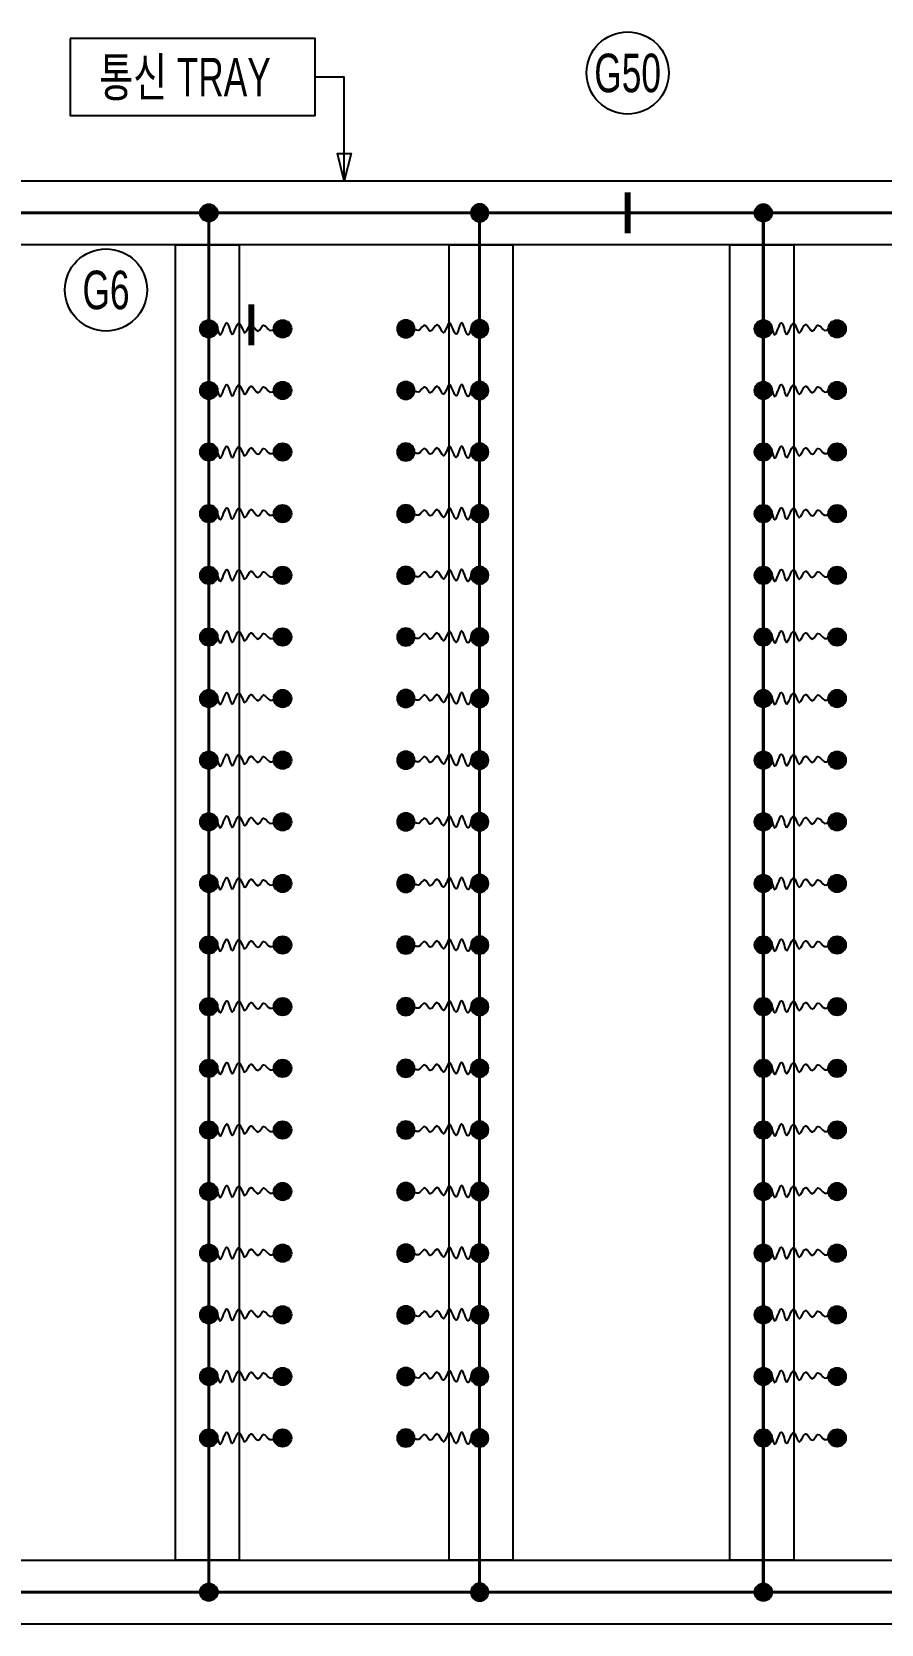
# Model space of a CAD drawing. Header units: millimetres. Extents: x -120884 to 122161, y 4425 to 84147.
# Drawn here: x 53321 to 61591, y 52614 to 68118 of the extents above; entities that cross this region are included whole.
import ezdxf
from ezdxf.enums import TextEntityAlignment as Align

# ---------------------------------------------------------------- set-up
doc = ezdxf.new("R2010")
doc.units = ezdxf.units.MM
doc.header["$LTSCALE"] = 150
doc.set_wipeout_variables(frame=1)
doc.linetypes.add('D1', pattern=[3, 1, -1, 1])
for name, color, linetype in [('-----21 Embeded Wire in Ceiling or Wall_전기', 3, 'Continuous'), ('-----27 Communication Cable Tray', 2, 'Continuous'), ('-----29 Indicator', 1, 'Continuous'), ('-----30 Text', 2, 'Continuous')]:
    doc.layers.add(name, color=color, linetype=linetype)
doc.styles.add('ELEC', font='')
doc.styles.get('ELEC').set_extended_font_data('Dotum')

# ---------------------------------------------------------------- blocks, each defined once
blk = doc.blocks.new('A$C10f95c32')
h = blk.add_hatch(color=0)
edge = h.paths.add_edge_path()
edge.add_arc((64.00719340983778, 64.00719340983778), 64.0071934098378, 720.0000000000341, 1080.000000000034, ccw=False)
at = {"color": 0}
blk.add_circle((64.00719340983778, 64.00719340983778), 64.0071934098378, dxfattribs=at)

msp = doc.modelspace()

# ---------------------------------------------------------------- linework, layer by layer
at = {"layer": '-----21 Embeded Wire in Ceiling or Wall_전기', "linetype": 'D1', "ltscale": 0.5, "const_width": 30, "elevation": 6.03217089559932e-10}
msp.add_lwpolyline([(26350.35005101397, 52925.34452873934), (86374.36405589487, 52925.34452873934), (86374.36405589487, 66354.73008716758), (26350.35005101397, 66354.73008716758)], close=True, dxfattribs=at)
for points in [[(55043.73223007194, 66354.73008716758), (55043.73223007194, 52925.34452873934)], [(57680.9849033365, 66354.73008716758), (57680.9849033365, 52925.34452873934)], [(60443.73223007194, 66354.73008716758), (60443.73223007194, 52925.34452873934)]]:
    msp.add_lwpolyline(points, dxfattribs=at)
at = {"layer": '-----21 Embeded Wire in Ceiling or Wall_전기'}
for points in [[(55043.73223007194, 65226.22074930242), (55097.40616556958, 65285.05277752626), (55156.54135180594, 65167.56806085177), (55220.43901685093, 65284.37394351012), (55271.4184258974, 65173.6794242725), (55338.711967818, 65280.29908213805), (55395.81014362679, 65188.62027309102), (55456.30677480719, 65266.7168299894), (55523.6003167278, 65204.2390272881), (55575.93859222371, 65261.28430058493), (55639.32571541358, 65211.03108199994), (55722.93339020715, 65240.23208834586), (55762.35856669492, 65226.22074930242)], [(57680.9849033365, 65226.22074930242), (57627.31096783886, 65285.05277752626), (57568.17578160251, 65167.56806085177), (57504.27811655751, 65284.37394351012), (57453.29870751104, 65173.6794242725), (57386.00516559044, 65280.29908213805), (57328.90698978165, 65188.62027309102), (57268.41035860125, 65266.7168299894), (57201.11681668065, 65204.2390272881), (57148.77854118473, 65261.28430058493), (57085.39141799486, 65211.03108199994), (57001.78374320129, 65240.23208834586), (56962.35856671352, 65226.22074930242)], [(60443.73223007194, 65226.22074930242), (60497.40616556958, 65285.05277752626), (60556.54135180594, 65167.56806085177), (60620.43901685093, 65284.37394351012), (60671.4184258974, 65173.6794242725), (60738.711967818, 65280.29908213805), (60795.81014362679, 65188.62027309102), (60856.30677480719, 65266.7168299894), (60923.6003167278, 65204.2390272881), (60975.93859222371, 65261.28430058493), (61039.32571541358, 65211.03108199994), (61122.93339020715, 65240.23208834586), (61162.35856669492, 65226.22074930242)], [(55043.73223007936, 64626.22074930251), (55097.40616557701, 64685.05277752635), (55156.54135181336, 64567.56806085186), (55220.43901685835, 64684.3739435102), (55271.41842590482, 64573.67942427259), (55338.71196782542, 64680.29908213814), (55395.81014363421, 64588.6202730911), (55456.30677481461, 64666.71682998948), (55523.60031673522, 64604.23902728819), (55575.93859223113, 64661.28430058502), (55639.325715421, 64611.03108200003), (55722.93339021457, 64640.23208834595), (55762.35856670234, 64626.22074930251)], [(57680.98490332908, 64626.22074930251), (57627.31096783144, 64685.05277752635), (57568.17578159508, 64567.56806085186), (57504.27811655009, 64684.3739435102), (57453.29870750362, 64573.67942427259), (57386.00516558302, 64680.29908213814), (57328.90698977423, 64588.6202730911), (57268.41035859383, 64666.71682998948), (57201.11681667322, 64604.23902728819), (57148.77854117731, 64661.28430058502), (57085.39141798744, 64611.03108200003), (57001.78374319387, 64640.23208834595), (56962.3585667061, 64626.22074930251)], [(60443.73223007936, 64626.22074930251), (60497.40616557701, 64685.05277752635), (60556.54135181336, 64567.56806085186), (60620.43901685835, 64684.3739435102), (60671.41842590482, 64573.67942427259), (60738.71196782542, 64680.29908213814), (60795.81014363421, 64588.6202730911), (60856.30677481461, 64666.71682998948), (60923.60031673522, 64604.23902728819), (60975.93859223113, 64661.28430058502), (61039.325715421, 64611.03108200003), (61122.93339021457, 64640.23208834595), (61162.35856670234, 64626.22074930251)], [(55043.73223008678, 64026.22074930259), (55097.40616558443, 64085.05277752643), (55156.54135182078, 63967.56806085195), (55220.43901686577, 64084.37394351029), (55271.41842591224, 63973.67942427268), (55338.71196783285, 64080.29908213823), (55395.81014364163, 63988.62027309119), (55456.30677482203, 64066.71682998957), (55523.60031674264, 64004.23902728828), (55575.93859223856, 64061.2843005851), (55639.32571542842, 64011.03108200012), (55722.933390222, 64040.23208834603), (55762.35856670977, 64026.22074930259)], [(57680.98490332166, 64026.22074930259), (57627.31096782401, 64085.05277752643), (57568.17578158766, 63967.56806085195), (57504.27811654267, 64084.37394351029), (57453.2987074962, 63973.67942427268), (57386.0051655756, 64080.29908213823), (57328.90698976681, 63988.62027309119), (57268.41035858641, 64066.71682998957), (57201.1168166658, 64004.23902728828), (57148.77854116989, 64061.2843005851), (57085.39141798002, 64011.03108200012), (57001.78374318645, 64040.23208834603), (56962.35856669868, 64026.22074930259)], [(60443.73223008678, 64026.22074930259), (60497.40616558443, 64085.05277752643), (60556.54135182078, 63967.56806085195), (60620.43901686577, 64084.37394351029), (60671.41842591224, 63973.67942427268), (60738.71196783285, 64080.29908213823), (60795.81014364163, 63988.62027309119), (60856.30677482203, 64066.71682998957), (60923.60031674264, 64004.23902728828), (60975.93859223856, 64061.2843005851), (61039.32571542842, 64011.03108200012), (61122.933390222, 64040.23208834603), (61162.35856670977, 64026.22074930259)], [(55043.73223008492, 63426.22074930257), (55097.40616558256, 63485.05277752641), (55156.54135181892, 63367.56806085193), (55220.43901686391, 63484.37394351027), (55271.41842591038, 63373.67942427265), (55338.71196783098, 63480.2990821382), (55395.81014363977, 63388.62027309117), (55456.30677482017, 63466.71682998955), (55523.60031674078, 63404.23902728825), (55575.93859223669, 63461.28430058508), (55639.32571542656, 63411.0310820001), (55722.93339022013, 63440.23208834601), (55762.3585667079, 63426.22074930257)], [(57680.98490332352, 63426.22074930257), (57627.31096782588, 63485.05277752641), (57568.17578158953, 63367.56806085193), (57504.27811654453, 63484.37394351027), (57453.29870749806, 63373.67942427265), (57386.00516557746, 63480.2990821382), (57328.90698976867, 63388.62027309117), (57268.41035858827, 63466.71682998955), (57201.11681666767, 63404.23902728825), (57148.77854117175, 63461.28430058508), (57085.39141798188, 63411.0310820001), (57001.78374318831, 63440.23208834601), (56962.35856670054, 63426.22074930257)], [(60443.73223008492, 63426.22074930257), (60497.40616558256, 63485.05277752641), (60556.54135181892, 63367.56806085193), (60620.43901686391, 63484.37394351027), (60671.41842591038, 63373.67942427265), (60738.71196783098, 63480.2990821382), (60795.81014363977, 63388.62027309117), (60856.30677482017, 63466.71682998955), (60923.60031674078, 63404.23902728825), (60975.93859223669, 63461.28430058508), (61039.32571542656, 63411.0310820001), (61122.93339022013, 63440.23208834601), (61162.3585667079, 63426.22074930257)], [(55043.73223008306, 62826.22074930255), (55097.4061655807, 62885.05277752639), (55156.54135181705, 62767.5680608519), (55220.43901686204, 62884.37394351025), (55271.41842590852, 62773.67942427263), (55338.71196782912, 62880.29908213818), (55395.81014363791, 62788.62027309115), (55456.30677481831, 62866.71682998953), (55523.60031673891, 62804.23902728823), (55575.93859223483, 62861.28430058506), (55639.3257154247, 62811.03108200007), (55722.93339021827, 62840.23208834599), (55762.35856670604, 62826.22074930255)], [(57680.98490332538, 62826.22074930255), (57627.31096782774, 62885.05277752639), (57568.17578159139, 62767.5680608519), (57504.2781165464, 62884.37394351025), (57453.29870749993, 62773.67942427263), (57386.00516557932, 62880.29908213818), (57328.90698977053, 62788.62027309115), (57268.41035859013, 62866.71682998953), (57201.11681666953, 62804.23902728823), (57148.77854117361, 62861.28430058506), (57085.39141798374, 62811.03108200007), (57001.78374319017, 62840.23208834599), (56962.3585667024, 62826.22074930255)], [(60443.73223008306, 62826.22074930255), (60497.4061655807, 62885.05277752639), (60556.54135181705, 62767.5680608519), (60620.43901686204, 62884.37394351025), (60671.41842590852, 62773.67942427263), (60738.71196782912, 62880.29908213818), (60795.81014363791, 62788.62027309115), (60856.30677481831, 62866.71682998953), (60923.60031673891, 62804.23902728823), (60975.93859223483, 62861.28430058506), (61039.3257154247, 62811.03108200007), (61122.93339021827, 62840.23208834599), (61162.35856670604, 62826.22074930255)], [(55043.73223008119, 62226.22074930253), (55097.40616557884, 62285.05277752637), (55156.54135181519, 62167.56806085188), (55220.43901686018, 62284.37394351023), (55271.41842590665, 62173.67942427261), (55338.71196782726, 62280.29908213816), (55395.81014363604, 62188.62027309112), (55456.30677481645, 62266.71682998951), (55523.60031673705, 62204.23902728821), (55575.93859223297, 62261.28430058504), (55639.32571542283, 62211.03108200005), (55722.93339021641, 62240.23208834597), (55762.35856670418, 62226.22074930253)], [(57680.98490332725, 62226.22074930253), (57627.3109678296, 62285.05277752637), (57568.17578159325, 62167.56806085188), (57504.27811654826, 62284.37394351023), (57453.29870750179, 62173.67942427261), (57386.00516558118, 62280.29908213816), (57328.9069897724, 62188.62027309112), (57268.41035859199, 62266.71682998951), (57201.11681667139, 62204.23902728821), (57148.77854117547, 62261.28430058504), (57085.39141798561, 62211.03108200005), (57001.78374319203, 62240.23208834597), (56962.35856670426, 62226.22074930253)], [(60443.73223008119, 62226.22074930253), (60497.40616557884, 62285.05277752637), (60556.54135181519, 62167.56806085188), (60620.43901686018, 62284.37394351023), (60671.41842590665, 62173.67942427261), (60738.71196782726, 62280.29908213816), (60795.81014363604, 62188.62027309112), (60856.30677481645, 62266.71682998951), (60923.60031673705, 62204.23902728821), (60975.93859223297, 62261.28430058504), (61039.32571542283, 62211.03108200005), (61122.93339021641, 62240.23208834597), (61162.35856670418, 62226.22074930253)], [(55043.73223007933, 61626.22074930251), (55097.40616557698, 61685.05277752635), (55156.54135181333, 61567.56806085186), (55220.43901685832, 61684.3739435102), (55271.41842590479, 61573.67942427259), (55338.71196782539, 61680.29908213814), (55395.81014363418, 61588.6202730911), (55456.30677481458, 61666.71682998948), (55523.60031673519, 61604.23902728819), (55575.9385922311, 61661.28430058502), (55639.32571542097, 61611.03108200003), (55722.93339021454, 61640.23208834595), (55762.35856670231, 61626.22074930251)], [(57680.98490332911, 61626.22074930251), (57627.31096783146, 61685.05277752635), (57568.17578159511, 61567.56806085186), (57504.27811655012, 61684.3739435102), (57453.29870750365, 61573.67942427259), (57386.00516558305, 61680.29908213814), (57328.90698977426, 61588.6202730911), (57268.41035859386, 61666.71682998948), (57201.11681667325, 61604.23902728819), (57148.77854117734, 61661.28430058502), (57085.39141798747, 61611.03108200003), (57001.7837431939, 61640.23208834595), (56962.35856670613, 61626.22074930251)], [(60443.73223007933, 61626.22074930251), (60497.40616557698, 61685.05277752635), (60556.54135181333, 61567.56806085186), (60620.43901685832, 61684.3739435102), (60671.41842590479, 61573.67942427259), (60738.71196782539, 61680.29908213814), (60795.81014363418, 61588.6202730911), (60856.30677481458, 61666.71682998948), (60923.60031673519, 61604.23902728819), (60975.9385922311, 61661.28430058502), (61039.32571542097, 61611.03108200003), (61122.93339021454, 61640.23208834595), (61162.35856670231, 61626.22074930251)], [(55043.73223007933, 61026.22074930251), (55097.40616557698, 61085.05277752635), (55156.54135181333, 60967.56806085186), (55220.43901685832, 61084.3739435102), (55271.41842590479, 60973.67942427259), (55338.71196782539, 61080.29908213814), (55395.81014363418, 60988.6202730911), (55456.30677481458, 61066.71682998948), (55523.60031673519, 61004.23902728819), (55575.9385922311, 61061.28430058502), (55639.32571542097, 61011.03108200003), (55722.93339021454, 61040.23208834595), (55762.35856670231, 61026.22074930251)], [(57680.98490332911, 61026.22074930251), (57627.31096783146, 61085.05277752635), (57568.17578159511, 60967.56806085186), (57504.27811655012, 61084.3739435102), (57453.29870750365, 60973.67942427259), (57386.00516558305, 61080.29908213814), (57328.90698977426, 60988.6202730911), (57268.41035859386, 61066.71682998948), (57201.11681667325, 61004.23902728819), (57148.77854117734, 61061.28430058502), (57085.39141798747, 61011.03108200003), (57001.7837431939, 61040.23208834595), (56962.35856670613, 61026.22074930251)], [(60443.73223007933, 61026.22074930251), (60497.40616557698, 61085.05277752635), (60556.54135181333, 60967.56806085186), (60620.43901685832, 61084.3739435102), (60671.41842590479, 60973.67942427259), (60738.71196782539, 61080.29908213814), (60795.81014363418, 60988.6202730911), (60856.30677481458, 61066.71682998948), (60923.60031673519, 61004.23902728819), (60975.9385922311, 61061.28430058502), (61039.32571542097, 61011.03108200003), (61122.93339021454, 61040.23208834595), (61162.35856670231, 61026.22074930251)], [(55043.73223007933, 60426.22074930251), (55097.40616557698, 60485.05277752635), (55156.54135181333, 60367.56806085186), (55220.43901685832, 60484.3739435102), (55271.41842590479, 60373.67942427259), (55338.71196782539, 60480.29908213814), (55395.81014363418, 60388.6202730911), (55456.30677481458, 60466.71682998948), (55523.60031673519, 60404.23902728819), (55575.9385922311, 60461.28430058502), (55639.32571542097, 60411.03108200003), (55722.93339021454, 60440.23208834595), (55762.35856670231, 60426.22074930251)], [(57680.98490332911, 60426.22074930251), (57627.31096783146, 60485.05277752635), (57568.17578159511, 60367.56806085186), (57504.27811655012, 60484.3739435102), (57453.29870750365, 60373.67942427259), (57386.00516558305, 60480.29908213814), (57328.90698977426, 60388.6202730911), (57268.41035859386, 60466.71682998948), (57201.11681667325, 60404.23902728819), (57148.77854117734, 60461.28430058502), (57085.39141798747, 60411.03108200003), (57001.7837431939, 60440.23208834595), (56962.35856670613, 60426.22074930251)], [(60443.73223007933, 60426.22074930251), (60497.40616557698, 60485.05277752635), (60556.54135181333, 60367.56806085186), (60620.43901685832, 60484.3739435102), (60671.41842590479, 60373.67942427259), (60738.71196782539, 60480.29908213814), (60795.81014363418, 60388.6202730911), (60856.30677481458, 60466.71682998948), (60923.60031673519, 60404.23902728819), (60975.9385922311, 60461.28430058502), (61039.32571542097, 60411.03108200003), (61122.93339021454, 60440.23208834595), (61162.35856670231, 60426.22074930251)], [(55043.73223007933, 59826.22074930251), (55097.40616557698, 59885.05277752635), (55156.54135181333, 59767.56806085186), (55220.43901685832, 59884.3739435102), (55271.41842590479, 59773.67942427259), (55338.71196782539, 59880.29908213814), (55395.81014363418, 59788.6202730911), (55456.30677481458, 59866.71682998948), (55523.60031673519, 59804.23902728819), (55575.9385922311, 59861.28430058502), (55639.32571542097, 59811.03108200003), (55722.93339021454, 59840.23208834595), (55762.35856670231, 59826.22074930251)], [(57680.98490332911, 59826.22074930251), (57627.31096783146, 59885.05277752635), (57568.17578159511, 59767.56806085186), (57504.27811655012, 59884.3739435102), (57453.29870750365, 59773.67942427259), (57386.00516558305, 59880.29908213814), (57328.90698977426, 59788.6202730911), (57268.41035859386, 59866.71682998948), (57201.11681667325, 59804.23902728819), (57148.77854117734, 59861.28430058502), (57085.39141798747, 59811.03108200003), (57001.7837431939, 59840.23208834595), (56962.35856670613, 59826.22074930251)], [(60443.73223007933, 59826.22074930251), (60497.40616557698, 59885.05277752635), (60556.54135181333, 59767.56806085186), (60620.43901685832, 59884.3739435102), (60671.41842590479, 59773.67942427259), (60738.71196782539, 59880.29908213814), (60795.81014363418, 59788.6202730911), (60856.30677481458, 59866.71682998948), (60923.60031673519, 59804.23902728819), (60975.9385922311, 59861.28430058502), (61039.32571542097, 59811.03108200003), (61122.93339021454, 59840.23208834595), (61162.35856670231, 59826.22074930251)], [(55043.73223007936, 59226.22074930251), (55097.40616557701, 59285.05277752635), (55156.54135181336, 59167.56806085186), (55220.43901685835, 59284.3739435102), (55271.41842590482, 59173.67942427259), (55338.71196782542, 59280.29908213814), (55395.81014363421, 59188.6202730911), (55456.30677481461, 59266.71682998948), (55523.60031673522, 59204.23902728819), (55575.93859223113, 59261.28430058502), (55639.325715421, 59211.03108200003), (55722.93339021457, 59240.23208834595), (55762.35856670234, 59226.22074930251)], [(57680.98490332911, 59226.22074930251), (57627.31096783146, 59285.05277752635), (57568.17578159511, 59167.56806085186), (57504.27811655012, 59284.3739435102), (57453.29870750365, 59173.67942427259), (57386.00516558305, 59280.29908213814), (57328.90698977426, 59188.6202730911), (57268.41035859386, 59266.71682998948), (57201.11681667325, 59204.23902728819), (57148.77854117734, 59261.28430058502), (57085.39141798747, 59211.03108200003), (57001.7837431939, 59240.23208834595), (56962.35856670613, 59226.22074930251)], [(60443.73223007936, 59226.22074930251), (60497.40616557701, 59285.05277752635), (60556.54135181336, 59167.56806085186), (60620.43901685835, 59284.3739435102), (60671.41842590482, 59173.67942427259), (60738.71196782542, 59280.29908213814), (60795.81014363421, 59188.6202730911), (60856.30677481461, 59266.71682998948), (60923.60031673522, 59204.23902728819), (60975.93859223113, 59261.28430058502), (61039.325715421, 59211.03108200003), (61122.93339021457, 59240.23208834595), (61162.35856670234, 59226.22074930251)], [(55043.73223007936, 58626.22074930251), (55097.40616557701, 58685.05277752635), (55156.54135181336, 58567.56806085186), (55220.43901685835, 58684.3739435102), (55271.41842590482, 58573.67942427259), (55338.71196782542, 58680.29908213814), (55395.81014363421, 58588.6202730911), (55456.30677481461, 58666.71682998948), (55523.60031673522, 58604.23902728819), (55575.93859223113, 58661.28430058502), (55639.325715421, 58611.03108200003), (55722.93339021457, 58640.23208834595), (55762.35856670234, 58626.22074930251)], [(57680.98490332911, 58626.22074930251), (57627.31096783146, 58685.05277752635), (57568.17578159511, 58567.56806085186), (57504.27811655012, 58684.3739435102), (57453.29870750365, 58573.67942427259), (57386.00516558305, 58680.29908213814), (57328.90698977426, 58588.6202730911), (57268.41035859386, 58666.71682998948), (57201.11681667325, 58604.23902728819), (57148.77854117734, 58661.28430058502), (57085.39141798747, 58611.03108200003), (57001.7837431939, 58640.23208834595), (56962.35856670613, 58626.22074930251)], [(60443.73223007936, 58626.22074930251), (60497.40616557701, 58685.05277752635), (60556.54135181336, 58567.56806085186), (60620.43901685835, 58684.3739435102), (60671.41842590482, 58573.67942427259), (60738.71196782542, 58680.29908213814), (60795.81014363421, 58588.6202730911), (60856.30677481461, 58666.71682998948), (60923.60031673522, 58604.23902728819), (60975.93859223113, 58661.28430058502), (61039.325715421, 58611.03108200003), (61122.93339021457, 58640.23208834595), (61162.35856670234, 58626.22074930251)], [(55043.73223007936, 58026.22074930251), (55097.40616557701, 58085.05277752635), (55156.54135181336, 57967.56806085186), (55220.43901685835, 58084.3739435102), (55271.41842590482, 57973.67942427259), (55338.71196782542, 58080.29908213814), (55395.81014363421, 57988.6202730911), (55456.30677481461, 58066.71682998948), (55523.60031673522, 58004.23902728819), (55575.93859223113, 58061.28430058502), (55639.325715421, 58011.03108200003), (55722.93339021457, 58040.23208834595), (55762.35856670234, 58026.22074930251)], [(57680.98490332911, 58026.22074930251), (57627.31096783146, 58085.05277752635), (57568.17578159511, 57967.56806085186), (57504.27811655012, 58084.3739435102), (57453.29870750365, 57973.67942427259), (57386.00516558305, 58080.29908213814), (57328.90698977426, 57988.6202730911), (57268.41035859386, 58066.71682998948), (57201.11681667325, 58004.23902728819), (57148.77854117734, 58061.28430058502), (57085.39141798747, 58011.03108200003), (57001.7837431939, 58040.23208834595), (56962.35856670613, 58026.22074930251)], [(60443.73223007936, 58026.22074930251), (60497.40616557701, 58085.05277752635), (60556.54135181336, 57967.56806085186), (60620.43901685835, 58084.3739435102), (60671.41842590482, 57973.67942427259), (60738.71196782542, 58080.29908213814), (60795.81014363421, 57988.6202730911), (60856.30677481461, 58066.71682998948), (60923.60031673522, 58004.23902728819), (60975.93859223113, 58061.28430058502), (61039.325715421, 58011.03108200003), (61122.93339021457, 58040.23208834595), (61162.35856670234, 58026.22074930251)], [(55043.73223007936, 57426.22074930251), (55097.40616557701, 57485.05277752635), (55156.54135181336, 57367.56806085186), (55220.43901685835, 57484.3739435102), (55271.41842590482, 57373.67942427259), (55338.71196782542, 57480.29908213814), (55395.81014363421, 57388.6202730911), (55456.30677481461, 57466.71682998948), (55523.60031673522, 57404.23902728819), (55575.93859223113, 57461.28430058502), (55639.325715421, 57411.03108200003), (55722.93339021457, 57440.23208834595), (55762.35856670234, 57426.22074930251)], [(57680.98490332908, 57426.22074930251), (57627.31096783144, 57485.05277752635), (57568.17578159508, 57367.56806085186), (57504.27811655009, 57484.3739435102), (57453.29870750362, 57373.67942427259), (57386.00516558302, 57480.29908213814), (57328.90698977423, 57388.6202730911), (57268.41035859383, 57466.71682998948), (57201.11681667322, 57404.23902728819), (57148.77854117731, 57461.28430058502), (57085.39141798744, 57411.03108200003), (57001.78374319387, 57440.23208834595), (56962.3585667061, 57426.22074930251)], [(60443.73223007936, 57426.22074930251), (60497.40616557701, 57485.05277752635), (60556.54135181336, 57367.56806085186), (60620.43901685835, 57484.3739435102), (60671.41842590482, 57373.67942427259), (60738.71196782542, 57480.29908213814), (60795.81014363421, 57388.6202730911), (60856.30677481461, 57466.71682998948), (60923.60031673522, 57404.23902728819), (60975.93859223113, 57461.28430058502), (61039.325715421, 57411.03108200003), (61122.93339021457, 57440.23208834595), (61162.35856670234, 57426.22074930251)], [(55043.73223007936, 56826.22074930251), (55097.40616557701, 56885.05277752635), (55156.54135181336, 56767.56806085186), (55220.43901685835, 56884.3739435102), (55271.41842590482, 56773.67942427259), (55338.71196782542, 56880.29908213814), (55395.81014363421, 56788.6202730911), (55456.30677481461, 56866.71682998948), (55523.60031673522, 56804.23902728819), (55575.93859223113, 56861.28430058502), (55639.325715421, 56811.03108200003), (55722.93339021457, 56840.23208834595), (55762.35856670234, 56826.22074930251)], [(57680.98490332908, 56826.22074930251), (57627.31096783144, 56885.05277752635), (57568.17578159508, 56767.56806085186), (57504.27811655009, 56884.3739435102), (57453.29870750362, 56773.67942427259), (57386.00516558302, 56880.29908213814), (57328.90698977423, 56788.6202730911), (57268.41035859383, 56866.71682998948), (57201.11681667322, 56804.23902728819), (57148.77854117731, 56861.28430058502), (57085.39141798744, 56811.03108200003), (57001.78374319387, 56840.23208834595), (56962.3585667061, 56826.22074930251)], [(60443.73223007936, 56826.22074930251), (60497.40616557701, 56885.05277752635), (60556.54135181336, 56767.56806085186), (60620.43901685835, 56884.3739435102), (60671.41842590482, 56773.67942427259), (60738.71196782542, 56880.29908213814), (60795.81014363421, 56788.6202730911), (60856.30677481461, 56866.71682998948), (60923.60031673522, 56804.23902728819), (60975.93859223113, 56861.28430058502), (61039.325715421, 56811.03108200003), (61122.93339021457, 56840.23208834595), (61162.35856670234, 56826.22074930251)], [(55043.73223007936, 56226.22074930251), (55097.40616557701, 56285.05277752635), (55156.54135181336, 56167.56806085186), (55220.43901685835, 56284.3739435102), (55271.41842590482, 56173.67942427259), (55338.71196782542, 56280.29908213814), (55395.81014363421, 56188.6202730911), (55456.30677481461, 56266.71682998948), (55523.60031673522, 56204.23902728819), (55575.93859223113, 56261.28430058502), (55639.325715421, 56211.03108200003), (55722.93339021457, 56240.23208834595), (55762.35856670234, 56226.22074930251)], [(57680.98490332908, 56226.22074930251), (57627.31096783144, 56285.05277752635), (57568.17578159508, 56167.56806085186), (57504.27811655009, 56284.3739435102), (57453.29870750362, 56173.67942427259), (57386.00516558302, 56280.29908213814), (57328.90698977423, 56188.6202730911), (57268.41035859383, 56266.71682998948), (57201.11681667322, 56204.23902728819), (57148.77854117731, 56261.28430058502), (57085.39141798744, 56211.03108200003), (57001.78374319387, 56240.23208834595), (56962.3585667061, 56226.22074930251)], [(60443.73223007936, 56226.22074930251), (60497.40616557701, 56285.05277752635), (60556.54135181336, 56167.56806085186), (60620.43901685835, 56284.3739435102), (60671.41842590482, 56173.67942427259), (60738.71196782542, 56280.29908213814), (60795.81014363421, 56188.6202730911), (60856.30677481461, 56266.71682998948), (60923.60031673522, 56204.23902728819), (60975.93859223113, 56261.28430058502), (61039.325715421, 56211.03108200003), (61122.93339021457, 56240.23208834595), (61162.35856670234, 56226.22074930251)], [(55043.73223007936, 55626.22074930251), (55097.40616557701, 55685.05277752635), (55156.54135181336, 55567.56806085186), (55220.43901685835, 55684.3739435102), (55271.41842590482, 55573.67942427259), (55338.71196782542, 55680.29908213814), (55395.81014363421, 55588.6202730911), (55456.30677481461, 55666.71682998948), (55523.60031673522, 55604.23902728819), (55575.93859223113, 55661.28430058502), (55639.325715421, 55611.03108200003), (55722.93339021457, 55640.23208834595), (55762.35856670234, 55626.22074930251)], [(57680.98490332908, 55626.22074930251), (57627.31096783144, 55685.05277752635), (57568.17578159508, 55567.56806085186), (57504.27811655009, 55684.3739435102), (57453.29870750362, 55573.67942427259), (57386.00516558302, 55680.29908213814), (57328.90698977423, 55588.6202730911), (57268.41035859383, 55666.71682998948), (57201.11681667322, 55604.23902728819), (57148.77854117731, 55661.28430058502), (57085.39141798744, 55611.03108200003), (57001.78374319387, 55640.23208834595), (56962.3585667061, 55626.22074930251)], [(60443.73223007936, 55626.22074930251), (60497.40616557701, 55685.05277752635), (60556.54135181336, 55567.56806085186), (60620.43901685835, 55684.3739435102), (60671.41842590482, 55573.67942427259), (60738.71196782542, 55680.29908213814), (60795.81014363421, 55588.6202730911), (60856.30677481461, 55666.71682998948), (60923.60031673522, 55604.23902728819), (60975.93859223113, 55661.28430058502), (61039.325715421, 55611.03108200003), (61122.93339021457, 55640.23208834595), (61162.35856670234, 55626.22074930251)], [(55043.73223007936, 55026.22074930251), (55097.40616557701, 55085.05277752635), (55156.54135181336, 54967.56806085186), (55220.43901685835, 55084.3739435102), (55271.41842590482, 54973.67942427259), (55338.71196782542, 55080.29908213814), (55395.81014363421, 54988.6202730911), (55456.30677481461, 55066.71682998948), (55523.60031673522, 55004.23902728819), (55575.93859223113, 55061.28430058502), (55639.325715421, 55011.03108200003), (55722.93339021457, 55040.23208834595), (55762.35856670234, 55026.22074930251)], [(57680.98490332908, 55026.22074930251), (57627.31096783144, 55085.05277752635), (57568.17578159508, 54967.56806085186), (57504.27811655009, 55084.3739435102), (57453.29870750362, 54973.67942427259), (57386.00516558302, 55080.29908213814), (57328.90698977423, 54988.6202730911), (57268.41035859383, 55066.71682998948), (57201.11681667322, 55004.23902728819), (57148.77854117731, 55061.28430058502), (57085.39141798744, 55011.03108200003), (57001.78374319387, 55040.23208834595), (56962.3585667061, 55026.22074930251)], [(60443.73223007936, 55026.22074930251), (60497.40616557701, 55085.05277752635), (60556.54135181336, 54967.56806085186), (60620.43901685835, 55084.3739435102), (60671.41842590482, 54973.67942427259), (60738.71196782542, 55080.29908213814), (60795.81014363421, 54988.6202730911), (60856.30677481461, 55066.71682998948), (60923.60031673522, 55004.23902728819), (60975.93859223113, 55061.28430058502), (61039.325715421, 55011.03108200003), (61122.93339021457, 55040.23208834595), (61162.35856670234, 55026.22074930251)], [(55043.73223007936, 54426.22074930251), (55097.40616557701, 54485.05277752635), (55156.54135181336, 54367.56806085186), (55220.43901685835, 54484.3739435102), (55271.41842590482, 54373.67942427259), (55338.71196782542, 54480.29908213814), (55395.81014363421, 54388.6202730911), (55456.30677481461, 54466.71682998948), (55523.60031673522, 54404.23902728819), (55575.93859223113, 54461.28430058502), (55639.325715421, 54411.03108200003), (55722.93339021457, 54440.23208834595), (55762.35856670234, 54426.22074930251)], [(57680.98490332908, 54426.22074930251), (57627.31096783144, 54485.05277752635), (57568.17578159508, 54367.56806085186), (57504.27811655009, 54484.3739435102), (57453.29870750362, 54373.67942427259), (57386.00516558302, 54480.29908213814), (57328.90698977423, 54388.6202730911), (57268.41035859383, 54466.71682998948), (57201.11681667322, 54404.23902728819), (57148.77854117731, 54461.28430058502), (57085.39141798744, 54411.03108200003), (57001.78374319387, 54440.23208834595), (56962.3585667061, 54426.22074930251)], [(60443.73223007936, 54426.22074930251), (60497.40616557701, 54485.05277752635), (60556.54135181336, 54367.56806085186), (60620.43901685835, 54484.3739435102), (60671.41842590482, 54373.67942427259), (60738.71196782542, 54480.29908213814), (60795.81014363421, 54388.6202730911), (60856.30677481461, 54466.71682998948), (60923.60031673522, 54404.23902728819), (60975.93859223113, 54461.28430058502), (61039.325715421, 54411.03108200003), (61122.93339021457, 54440.23208834595), (61162.35856670234, 54426.22074930251)]]:
    msp.add_spline(points, degree=3, dxfattribs=at)
at = {"layer": '-----27 Communication Cable Tray', "color": 9, "elevation": 6.03217089559932e-10}
for points in [[(86685.31385758074, 66043.78028548164), (26039.40024932814, 66043.78028548165), (26039.40024932814, 66665.6798888534), (86685.31385758074, 66665.67988885338)], [(54719.02736034678, 66043.78028548165), (55340.92696371843, 66043.78028548165), (55340.92696371843, 53236.29433042521), (54719.02736034678, 53236.29433042521)], [(57383.78714320718, 66043.78028548165), (58005.68674657884, 66043.78028548165), (58005.68674657884, 53236.29433042521), (57383.78714320718, 53236.29433042521)], [(60119.02736034678, 66043.78028548165), (60740.92696371843, 66043.78028548165), (60740.92696371843, 53236.2943304252), (60119.02736034678, 53236.29433042521)], [(86685.31385758074, 52614.39472705346), (26039.40024932814, 52614.39472705347), (26039.40024932814, 53236.29433042521), (86685.31385758074, 53236.2943304252)]]:
    msp.add_lwpolyline(points, close=True, dxfattribs=at)
at = {"layer": '-----29 Indicator', "color": 1, "elevation": 6.03217089559932e-10}
msp.add_lwpolyline([(56362.35705345444, 66665.6798888534), (56295.6903867877, 66932.34655552002), (56429.02372012119, 66932.34655552002), (56362.35705345444, 66665.6798888534), (56362.35705345444, 67676.81864075427), (56078.70782368205, 67676.81864075427)], dxfattribs=at)
at = {"layer": '-----29 Indicator'}
for points, elevation in [([(59122.84634606075, 67222.73008716758, 0, 0, 0), (59122.84634606075, 66554.73008716758, 60, 60, 0), (59122.84634606075, 66154.73008716758, 0, 0, 0)], 6.03217089559932e-10), ([(54538.14502169, 65604.99377715957, 0, 0, 0), (55458.33470564295, 65604.99377715957, 0, 0, 0), (55458.33470564295, 65466.02718371162, 60, 60, 0), (55458.33470564295, 65066.02718371162, 0, 0, 0)], 6.032170897767725e-10)]:
    msp.add_lwpolyline(points, format="xyseb", dxfattribs=dict(at, elevation=elevation))
for centre in [(59122.84634606063, 67717.73008716758), (54043.14502169, 65604.99377715957)]:
    msp.add_circle(centre, 400, dxfattribs=at)

# ---------------------------------------------------------------- block references
at = {"layer": '-----21 Embeded Wire in Ceiling or Wall_전기', "yscale": 1.333333333333333, "zscale": 1.333333333333333}
for p, xscale in [((54958.38930552549, 66269.38716262113), 1.333333333333333), ((57766.32782788295, 66269.38716262113), -1.333333333333333), ((60358.38930552549, 66269.38716262113), 1.333333333333333), ((54958.38930552549, 65140.87782475597), 1.333333333333333), ((55677.01564214847, 65140.87782475597), 1.333333333333333), ((57047.70149125997, 65140.87782475597), -1.333333333333333), ((57766.32782788295, 65140.87782475597), -1.333333333333333), ((60358.38930552549, 65140.87782475597), 1.333333333333333), ((61077.01564214847, 65140.87782475597), 1.333333333333333), ((54958.38930553291, 64540.87782475605), 1.333333333333333), ((55677.01564215589, 64540.87782475605), 1.333333333333333), ((57047.70149125255, 64540.87782475605), -1.333333333333333), ((57766.32782787553, 64540.87782475605), -1.333333333333333), ((60358.38930553291, 64540.87782475605), 1.333333333333333), ((61077.01564215589, 64540.87782475605), 1.333333333333333), ((54958.38930554033, 63940.87782475614), 1.333333333333333), ((55677.01564216331, 63940.87782475614), 1.333333333333333), ((57047.70149124513, 63940.87782475614), -1.333333333333333), ((57766.32782786811, 63940.87782475614), -1.333333333333333), ((60358.38930554033, 63940.87782475614), 1.333333333333333), ((61077.01564216331, 63940.87782475614), 1.333333333333333), ((54958.38930553847, 63340.87782475612), 1.333333333333333), ((55677.01564216145, 63340.87782475612), 1.333333333333333), ((57047.70149124699, 63340.87782475612), -1.333333333333333), ((57766.32782786997, 63340.87782475612), -1.333333333333333), ((60358.38930553847, 63340.87782475612), 1.333333333333333), ((61077.01564216145, 63340.87782475612), 1.333333333333333), ((54958.38930553661, 62740.8778247561), 1.333333333333333), ((55677.01564215959, 62740.8778247561), 1.333333333333333), ((57047.70149124885, 62740.8778247561), -1.333333333333333), ((57766.32782787184, 62740.8778247561), -1.333333333333333), ((60358.38930553661, 62740.8778247561), 1.333333333333333), ((61077.01564215959, 62740.8778247561), 1.333333333333333), ((54958.38930553474, 62140.87782475608), 1.333333333333333), ((55677.01564215773, 62140.87782475608), 1.333333333333333), ((57047.70149125071, 62140.87782475608), -1.333333333333333), ((57766.3278278737, 62140.87782475608), -1.333333333333333), ((60358.38930553474, 62140.87782475608), 1.333333333333333), ((61077.01564215773, 62140.87782475608), 1.333333333333333), ((54958.38930553288, 61540.87782475605), 1.333333333333333), ((55677.01564215586, 61540.87782475605), 1.333333333333333), ((57047.70149125258, 61540.87782475605), -1.333333333333333), ((57766.32782787556, 61540.87782475605), -1.333333333333333), ((60358.38930553288, 61540.87782475605), 1.333333333333333), ((61077.01564215586, 61540.87782475605), 1.333333333333333), ((54958.38930553288, 60940.87782475605), 1.333333333333333), ((55677.01564215586, 60940.87782475605), 1.333333333333333), ((57047.70149125258, 60940.87782475605), -1.333333333333333), ((57766.32782787556, 60940.87782475605), -1.333333333333333), ((60358.38930553288, 60940.87782475605), 1.333333333333333), ((61077.01564215586, 60940.87782475605), 1.333333333333333), ((54958.38930553288, 60340.87782475605), 1.333333333333333), ((55677.01564215586, 60340.87782475605), 1.333333333333333), ((57047.70149125258, 60340.87782475605), -1.333333333333333), ((57766.32782787556, 60340.87782475605), -1.333333333333333), ((60358.38930553288, 60340.87782475605), 1.333333333333333), ((61077.01564215586, 60340.87782475605), 1.333333333333333), ((54958.38930553288, 59740.87782475605), 1.333333333333333), ((55677.01564215586, 59740.87782475605), 1.333333333333333), ((57047.70149125258, 59740.87782475605), -1.333333333333333), ((57766.32782787556, 59740.87782475605), -1.333333333333333), ((60358.38930553288, 59740.87782475605), 1.333333333333333), ((61077.01564215586, 59740.87782475605), 1.333333333333333), ((54958.38930553291, 59140.87782475605), 1.333333333333333), ((55677.01564215589, 59140.87782475605), 1.333333333333333), ((57047.70149125258, 59140.87782475605), -1.333333333333333), ((57766.32782787556, 59140.87782475605), -1.333333333333333), ((60358.38930553291, 59140.87782475605), 1.333333333333333), ((61077.01564215589, 59140.87782475605), 1.333333333333333), ((54958.38930553291, 58540.87782475605), 1.333333333333333), ((55677.01564215589, 58540.87782475605), 1.333333333333333), ((57047.70149125258, 58540.87782475605), -1.333333333333333), ((57766.32782787556, 58540.87782475605), -1.333333333333333), ((60358.38930553291, 58540.87782475605), 1.333333333333333), ((61077.01564215589, 58540.87782475605), 1.333333333333333), ((54958.38930553291, 57940.87782475605), 1.333333333333333), ((55677.01564215589, 57940.87782475605), 1.333333333333333), ((57047.70149125258, 57940.87782475605), -1.333333333333333), ((57766.32782787556, 57940.87782475605), -1.333333333333333), ((60358.38930553291, 57940.87782475605), 1.333333333333333), ((61077.01564215589, 57940.87782475605), 1.333333333333333), ((54958.38930553291, 57340.87782475605), 1.333333333333333), ((55677.01564215589, 57340.87782475605), 1.333333333333333), ((57047.70149125255, 57340.87782475605), -1.333333333333333), ((57766.32782787553, 57340.87782475605), -1.333333333333333), ((60358.38930553291, 57340.87782475605), 1.333333333333333), ((61077.01564215589, 57340.87782475605), 1.333333333333333), ((54958.38930553291, 56740.87782475605), 1.333333333333333), ((55677.01564215589, 56740.87782475605), 1.333333333333333), ((57047.70149125255, 56740.87782475605), -1.333333333333333), ((57766.32782787553, 56740.87782475605), -1.333333333333333), ((60358.38930553291, 56740.87782475605), 1.333333333333333), ((61077.01564215589, 56740.87782475605), 1.333333333333333), ((54958.38930553291, 56140.87782475605), 1.333333333333333), ((55677.01564215589, 56140.87782475605), 1.333333333333333), ((57047.70149125255, 56140.87782475605), -1.333333333333333), ((57766.32782787553, 56140.87782475605), -1.333333333333333), ((60358.38930553291, 56140.87782475605), 1.333333333333333), ((61077.01564215589, 56140.87782475605), 1.333333333333333), ((54958.38930553291, 55540.87782475605), 1.333333333333333), ((55677.01564215589, 55540.87782475605), 1.333333333333333), ((57047.70149125255, 55540.87782475605), -1.333333333333333), ((57766.32782787553, 55540.87782475605), -1.333333333333333), ((60358.38930553291, 55540.87782475605), 1.333333333333333), ((61077.01564215589, 55540.87782475605), 1.333333333333333), ((54958.38930553291, 54940.87782475605), 1.333333333333333), ((55677.01564215589, 54940.87782475605), 1.333333333333333), ((57047.70149125255, 54940.87782475605), -1.333333333333333), ((57766.32782787553, 54940.87782475605), -1.333333333333333), ((60358.38930553291, 54940.87782475605), 1.333333333333333), ((61077.01564215589, 54940.87782475605), 1.333333333333333), ((54958.38930553291, 54340.87782475605), 1.333333333333333), ((55677.01564215589, 54340.87782475605), 1.333333333333333), ((57047.70149125255, 54340.87782475605), -1.333333333333333), ((57766.32782787553, 54340.87782475605), -1.333333333333333), ((60358.38930553291, 54340.87782475605), 1.333333333333333), ((61077.01564215589, 54340.87782475605), 1.333333333333333), ((54958.38930551807, 52840.00160419289), 1.333333333333333), ((57766.32782789037, 52840.00160419289), -1.333333333333333), ((60358.38930551807, 52840.00160419289), 1.333333333333333)]:
    msp.add_blockref('A$C10f95c32', p, dxfattribs=dict(at, xscale=xscale))

# ---------------------------------------------------------------- texts
at = {"layer": '-----30 Text', "style": 'ELEC', "width": 0.7}
for s, p in [('G50', (59122.84634606063, 67717.73008716758)), ('G6', (54043.14502169, 65604.99377715957))]:
    msp.add_text(s, height=375, dxfattribs=at).set_placement(p, align=Align.MIDDLE)

# ---------------------------------------------------------------- next in the draw order: wipeouts: each hides what was drawn before it
at = {"color": 1}
msp.add_wipeout([(53692.21151241635, 68051.81864075427), (53692.21151241635, 67301.81864075427), (56078.70782368203, 67301.81864075427), (56078.70782368203, 68051.81864075427)], dxfattribs=at).translate(0, 0, -0.0002826981365325064).dxf.layer = '-----29 Indicator'

# ---------------------------------------------------------------- next in the draw order: linework, layer by layer
at = {"layer": '-----29 Indicator', "color": 1, "elevation": 6.03217089559932e-10}
msp.add_lwpolyline([(53692.21151241637, 68051.81864075427), (53692.21151241637, 67301.81864075427), (56078.70782368205, 67301.81864075427), (56078.70782368205, 68051.81864075427)], close=True, dxfattribs=at)

# ---------------------------------------------------------------- next in the draw order: texts
at = {"layer": '-----30 Text', "style": 'ELEC', "width": 0.7}
msp.add_text('통신 TRAY', height=375, dxfattribs=at).set_placement((53977.58215735568, 67676.81864075427), align=Align.MIDDLE_LEFT)

doc.saveas('drawing.dxf')
